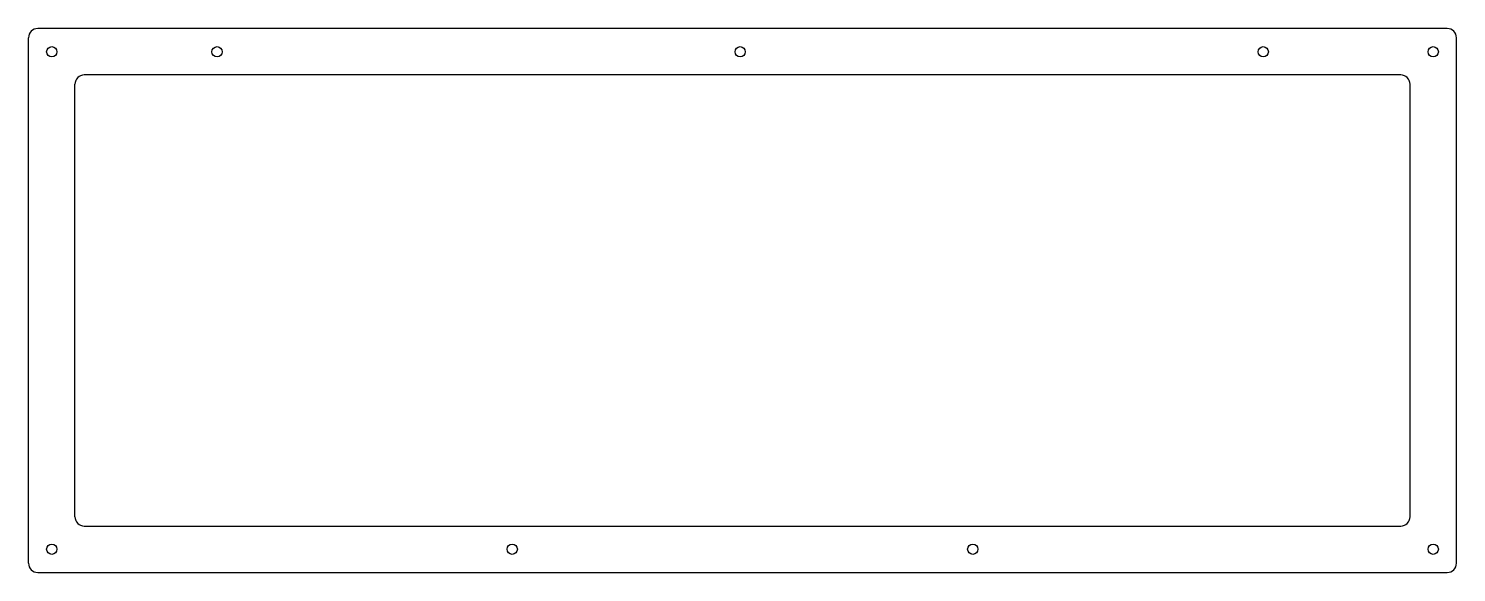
# Model space of a CAD drawing. Header units: millimetres. Extents: x 0 to 308, y 0 to 117.
import ezdxf

# ---------------------------------------------------------------- set-up
doc = ezdxf.new("R2010")
doc.units = ezdxf.units.MM
doc.header["$MEASUREMENT"] = 0

msp = doc.modelspace()

# ---------------------------------------------------------------- linework, layer by layer
for p, q in [((305.75, 117.25), (2, 117.25)), ((0, 2), (0, 115.25)), ((307.75, 2), (307.75, 115.25)), ((10, 12), (10, 105.25)), ((295.75, 107.25), (12, 107.25)), ((297.75, 12), (297.75, 105.25)), ((12, 10), (295.75, 10)), ((2, 0), (305.75, 0))]:
    msp.add_line(p, q)
for centre in [(5, 112.25), (40.62, 112.25), (153.37, 112.25), (266.12, 112.25), (302.75, 112.25), (5, 5), (104.25, 5), (203.5, 5), (302.75, 5)]:
    msp.add_circle(centre, 1.1)
for centre, start, end in [((2, 115.25), 90, 180), ((305.75, 115.25), 0, 90), ((12, 105.25), 90, 180), ((295.75, 105.25), 0, 90), ((12, 12), 180, 270), ((295.75, 12), 270, 0), ((2, 2), 180, 270), ((305.75, 2), 270, 0)]:
    msp.add_arc(centre, 2, start, end)

doc.saveas('drawing.dxf')
